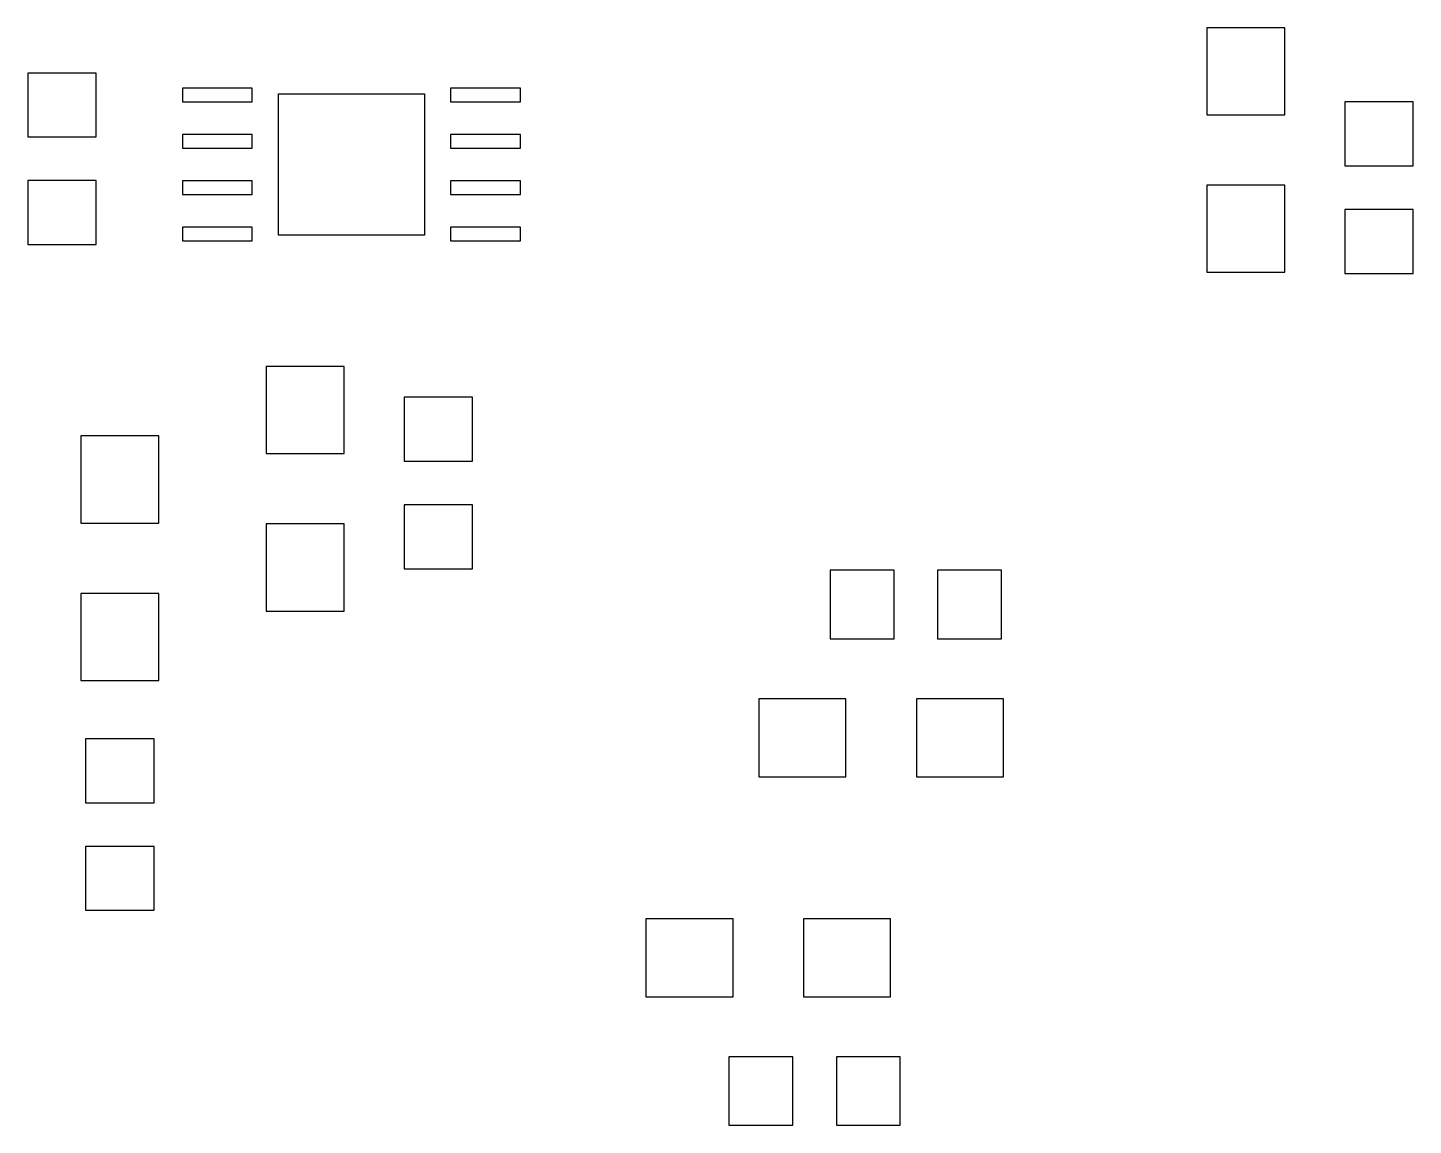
# Model space of a CAD drawing. Extents: x 12.5 to 27.5, y 29.6 to 41.5.
import ezdxf

# ---------------------------------------------------------------- set-up
doc = ezdxf.new("R2010")
doc.units = 0
doc.layers.get('0').update_dxf_attribs({"linetype": 'CONTINUOUS'})

msp = doc.modelspace()

# ---------------------------------------------------------------- linework, layer by layer
at = {"linetype": 'CONTINUOUS'}
for points in [[(26.0763, 41.4763), (25.2363, 41.4763), (25.2363, 40.5363), (26.0763, 40.5363)], [(12.505, 40.2975), (13.245, 40.2975), (13.245, 40.9875), (12.505, 40.9875)], [(14.175, 40.8224), (14.175, 40.6776), (14.9294, 40.6776), (14.9294, 40.8224)], [(15.2126, 39.238), (15.2126, 40.762), (16.7874, 40.762), (16.7874, 39.238)], [(17.0706, 40.8224), (17.0706, 40.6776), (17.825, 40.6776), (17.825, 40.8224)], [(27.4638, 40.675), (26.7238, 40.675), (26.7238, 39.985), (27.4638, 39.985)], [(14.175, 40.3224), (14.175, 40.1776), (14.9294, 40.1776), (14.9294, 40.3224)], [(17.0706, 40.3224), (17.0706, 40.1776), (17.825, 40.1776), (17.825, 40.3224)], [(12.505, 39.1375), (13.245, 39.1375), (13.245, 39.8275), (12.505, 39.8275)], [(14.175, 39.8224), (14.175, 39.6776), (14.9294, 39.6776), (14.9294, 39.8224)], [(17.0706, 39.8224), (17.0706, 39.6776), (17.825, 39.6776), (17.825, 39.8224)], [(26.0763, 39.7762), (25.2363, 39.7762), (25.2363, 38.8362), (26.0763, 38.8362)], [(27.4638, 39.515), (26.7238, 39.515), (26.7238, 38.825), (27.4638, 38.825)], [(14.175, 39.3224), (14.175, 39.1776), (14.9294, 39.1776), (14.9294, 39.3224)], [(17.0706, 39.3224), (17.0706, 39.1776), (17.825, 39.1776), (17.825, 39.3224)], [(15.92, 37.82), (15.08, 37.82), (15.08, 36.88), (15.92, 36.88)], [(17.3075, 37.4875), (16.5675, 37.4875), (16.5675, 36.7975), (17.3075, 36.7975)], [(13.92, 37.07), (13.08, 37.07), (13.08, 36.13), (13.92, 36.13)], [(17.3075, 36.3275), (16.5675, 36.3275), (16.5675, 35.6375), (17.3075, 35.6375)], [(15.92, 36.12), (15.08, 36.12), (15.08, 35.18), (15.92, 35.18)], [(21.1688, 35.62), (21.1688, 34.88), (21.8588, 34.88), (21.8588, 35.62)], [(22.3288, 35.62), (22.3288, 34.88), (23.0188, 34.88), (23.0188, 35.62)], [(13.92, 35.37), (13.08, 35.37), (13.08, 34.43), (13.92, 34.43)], [(20.3988, 34.2325), (20.3988, 33.3925), (21.3388, 33.3925), (21.3388, 34.2325)], [(22.0988, 34.2325), (22.0988, 33.3925), (23.0388, 33.3925), (23.0388, 34.2325)], [(13.13, 33.11), (13.87, 33.11), (13.87, 33.8), (13.13, 33.8)], [(13.13, 31.95), (13.87, 31.95), (13.87, 32.64), (13.13, 32.64)], [(19.18, 31.8575), (19.18, 31.0175), (20.12, 31.0175), (20.12, 31.8575)], [(20.88, 31.8575), (20.88, 31.0175), (21.82, 31.0175), (21.82, 31.8575)], [(20.075, 30.37), (20.075, 29.63), (20.765, 29.63), (20.765, 30.37)], [(21.235, 30.37), (21.235, 29.63), (21.925, 29.63), (21.925, 30.37)]]:
    msp.add_lwpolyline(points, close=True, dxfattribs=at)

doc.saveas('drawing.dxf')
